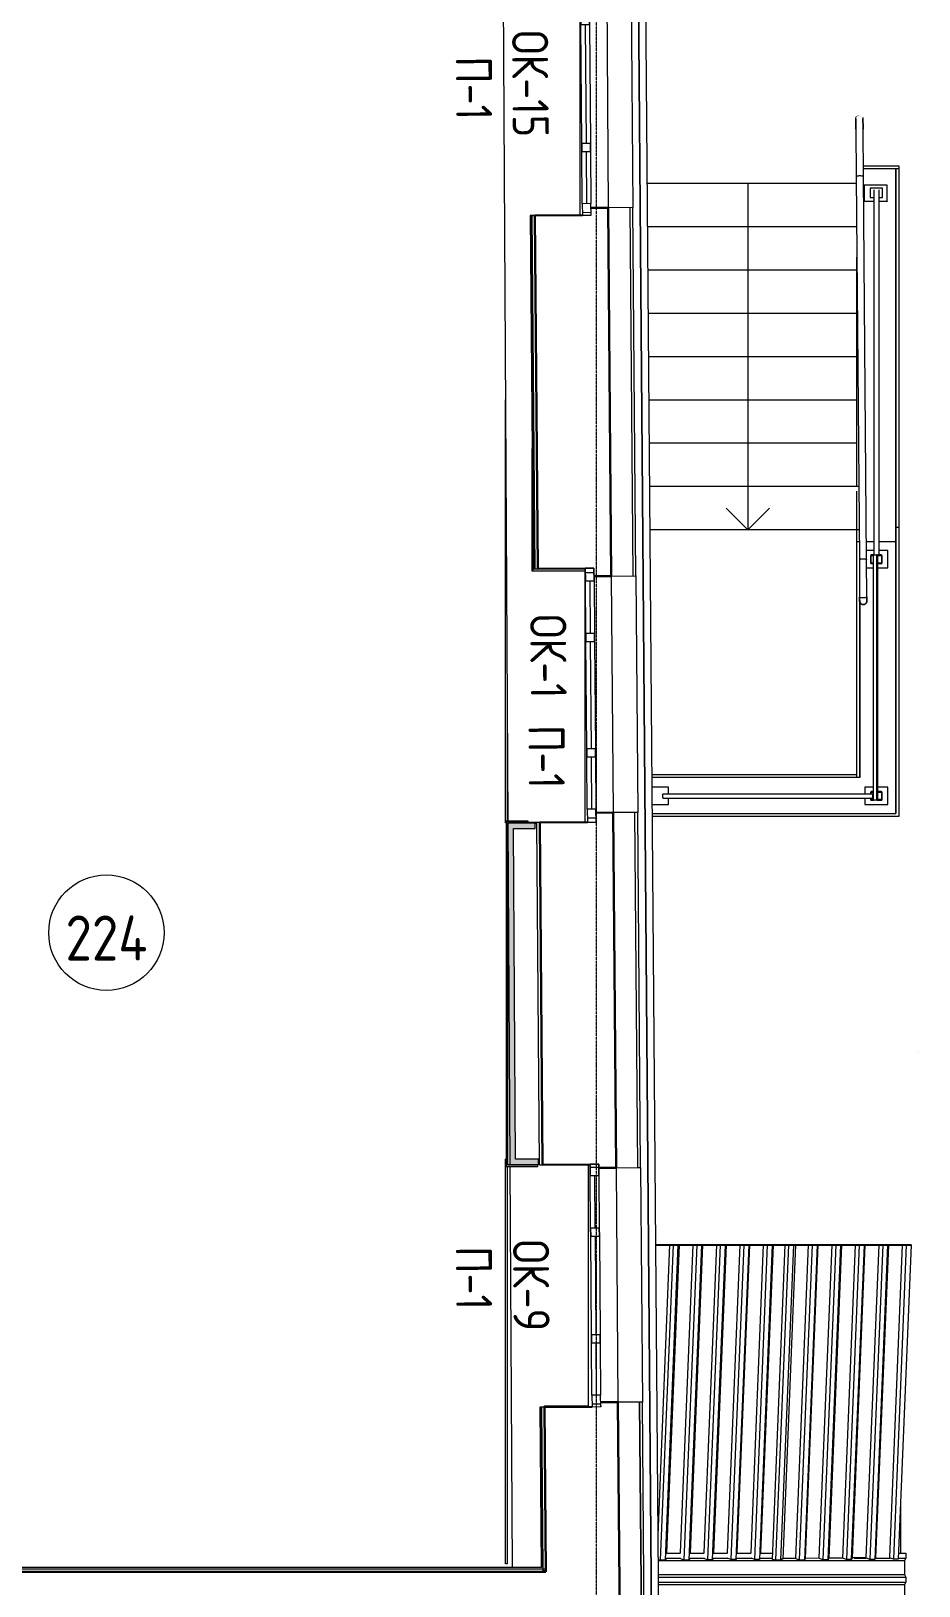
# Model space of a CAD drawing. Header units: millimetres. Extents: x -10178924 to 11692288, y -947381 to 58396.
# Drawn here: x 51432 to 57585, y -156091 to -145315 of the extents above; entities that cross this region are included whole.
import ezdxf

# ---------------------------------------------------------------- set-up
doc = ezdxf.new("R2010")
doc.units = ezdxf.units.MM
doc.linetypes.add('ADSK_Линия сетки', pattern=[25, 20, -2.5, 0, -2.5])
for name, color, linetype, lineweight in [('_ Окна', 7, 'Continuous', 9), ('Аннотация', 7, 'Continuous', 18), ('Лестницы', 7, 'Continuous', 9), ('Марки окон', 7, 'Continuous', 20), ('Обобщенные модели', 7, 'Continuous', 18), ('Ограждение', 7, 'Continuous', 9), ('Окна', 7, 'Continuous', 9), ('Оси', 253, 'Continuous', 9), ('Перекрытие', 7, 'Continuous', 18), ('Стены внутренние', 7, 'Continuous', 18), ('Стены наружные', 7, 'Continuous', 18), ('Стены несущие', 7, 'Continuous', 30), ('Стены отделка', 7, 'Continuous', 30), ('Стены штриховка', 7, 'Continuous', 9), ('Стрелки вверх', 7, 'Continuous', 18), ('ШТРИХОВКА', 252, 'Continuous', 15)]:
    doc.layers.add(name, color=color, linetype=linetype, lineweight=lineweight)
doc.layers.add('PDF _Линии', color=7, linetype='Continuous')
doc.layers.add('Линии', color=7, linetype='Continuous', lineweight=9, true_color=0x00a600)
doc.styles.add('GOST Common', font='GOST_Common.ttf', dxfattribs={"width": 0.9, "height": 350})
doc.styles.add('GOST Common_2', font='GOST_Common.ttf', dxfattribs={"width": 0.9, "height": 250})

# ---------------------------------------------------------------- blocks, each defined once
blk = doc.blocks.new('Roof Cladding - 333x50mm-4469558-План 2-го этажа')
at = {"layer": 'Обобщенные модели'}
for p, q in [((55833, 20694), (55935, 20694)), ((55836, 20729), (55932, 20729)), ((55996, 20694), (56099, 20694)), ((55998, 20729), (56096, 20729)), ((56158, 20694), (56262, 20694)), ((56161, 20729), (56259, 20729)), ((56321, 20694), (56426, 20694)), ((56323, 20729), (56423, 20729)), ((56484, 20694), (56570, 20694)), ((56486, 20729), (56572, 20729)), ((57135, 20694), (57220, 20694)), ((57285, 20694), (57386, 20694)), ((57442, 20694), (57494, 20694)), ((57444, 20729), (57494, 20729)), ((57494, 20694), (57484, 20677)), ((57494, 20729), (57494, 20694)), ((55778, 20677), (57484, 20677)), ((57484, 20677), (57484, 20580)), ((55779, 20580), (57484, 20580)), ((55779, 20563), (57494, 20563)), ((55779, 20528), (57494, 20528)), ((55780, 20511), (57484, 20511)), ((57484, 20580), (57494, 20563)), ((57494, 20528), (57484, 20511)), ((57484, 20511), (57484, 20413)), ((57494, 20563), (57494, 20528)), ((55780, 20413), (57484, 20413)), ((55781, 20396), (57494, 20396)), ((57484, 20413), (57494, 20396)), ((57494, 20396), (57494, 20361)), ((55781, 20361), (57494, 20361)), ((55781, 20344), (57484, 20344)), ((57494, 20361), (57484, 20344)), ((57484, 20344), (57484, 20246)), ((55782, 20246), (57484, 20246)), ((57494, 20229), (55782, 20229)), ((57494, 20194), (55782, 20194)), ((57490, 20174), (55782, 20174)), ((57484, 20246), (57493, 20231)), ((57494, 20194), (57490, 20174)), ((57494, 20229), (57494, 20194))]:
    blk.add_line(p, q, dxfattribs=at)
blk = doc.blocks.new('Ограждение крыльца 1 - Ограждение крыльца 1-1744339-План 2-го этажа')
at = {"layer": 'Ограждение'}
for p, q in [((57152, 30684), (57153, 30685)), ((57162, 30692), (57163, 30692)), ((57175, 30694), (57176, 30694)), ((57187, 30689), (57188, 30689)), ((57148, 30598), (57150, 30268)), ((57200, 30269), (57198, 30599)), ((57150, 30268), (57172, 27615)), ((57222, 27615), (57200, 30269)), ((57365, 30209), (57205, 30209)), ((57205, 30209), (57205, 30099)), ((57332, 30189), (57247, 30189)), ((57247, 30189), (57247, 30124)), ((57275, 27647), (57275, 30177)), ((57307, 30177), (57307, 27647)), ((57332, 30124), (57332, 30189)), ((57365, 30099), (57365, 30209)), ((57205, 30099), (57275, 30099)), ((57205, 30096), (57205, 30099)), ((57275, 30096), (57205, 30096)), ((57247, 30124), (57275, 30124)), ((57307, 30124), (57332, 30124)), ((57307, 30099), (57365, 30099)), ((57365, 30096), (57307, 30096)), ((57365, 30099), (57365, 30096)), ((57172, 27615), (57174, 27355)), ((57172, 27615), (57174, 27355)), ((57275, 27677), (57221, 27677)), ((57224, 27355), (57222, 27615)), ((57224, 27355), (57222, 27615)), ((57250, 27641), (57250, 27592)), ((57254, 27592), (57254, 27641)), ((57267, 27647), (57255, 27647)), ((57255, 27643), (57267, 27643)), ((57267, 27591), (57255, 27591)), ((57267, 27647), (57267, 25947)), ((57272, 27647), (57267, 27647)), ((57272, 27647), (57293, 27647)), ((57297, 27647), (57293, 27647)), ((57293, 25947), (57293, 27647)), ((57297, 27647), (57307, 27647)), ((57297, 27647), (57297, 25947)), ((57297, 27643), (57324, 27643)), ((57324, 27591), (57297, 27591)), ((57369, 27677), (57307, 27677)), ((57324, 27647), (57307, 27647)), ((57326, 27641), (57326, 27592)), ((57330, 27592), (57330, 27641)), ((57369, 27557), (57369, 27677)), ((57222, 27557), (57267, 27557)), ((57255, 27587), (57267, 27587)), ((57297, 27587), (57324, 27587)), ((57297, 27557), (57369, 27557)), ((57174, 27328), (57174, 27328)), ((57224, 27328), (57224, 27328)), ((55849, 26037), (55735, 26037)), ((55810, 25992), (55810, 25988)), ((55810, 25992), (55810, 25988)), ((55810, 25992), (57263, 25992)), ((55810, 25967), (55810, 25988)), ((55810, 25967), (55810, 25988)), ((57263, 25988), (55810, 25988)), ((55849, 25992), (55849, 26037)), ((57267, 26037), (57210, 26037)), ((57210, 26037), (57210, 25992)), ((57250, 26001), (57250, 25992)), ((57254, 25992), (57254, 26001)), ((57267, 26007), (57255, 26007)), ((57255, 26003), (57267, 26003)), ((57263, 25988), (57263, 25992)), ((57263, 25988), (57263, 25967)), ((57369, 26037), (57297, 26037)), ((57324, 26007), (57297, 26007)), ((57297, 26003), (57324, 26003)), ((57326, 26001), (57326, 25952)), ((57330, 25952), (57330, 26001)), ((57369, 25917), (57369, 26037)), ((55736, 25917), (55849, 25917)), ((55810, 25967), (55810, 25962)), ((55810, 25967), (55810, 25962)), ((55810, 25962), (57263, 25962)), ((55849, 25917), (55849, 25962)), ((57210, 25962), (57210, 25917)), ((57210, 25917), (57369, 25917)), ((57250, 25962), (57250, 25952)), ((57254, 25952), (57254, 25962)), ((57267, 25951), (57255, 25951)), ((57255, 25947), (57267, 25947)), ((57263, 25962), (57263, 25967)), ((57267, 25947), (57272, 25947)), ((57293, 25947), (57272, 25947)), ((57293, 25947), (57297, 25947)), ((57324, 25951), (57297, 25951)), ((57297, 25947), (57324, 25947))]:
    blk.add_line(p, q, dxfattribs=at)
at = {"layer": 'Ограждение', "flags": 128}
for points in [[(57147, 30669), (57147, 30670), (57147, 30671), (57147, 30672), (57148, 30673), (57148, 30674), (57148, 30675), (57148, 30676), (57148, 30677), (57149, 30678), (57149, 30679), (57150, 30680)], [(57147, 30640), (57147, 30642), (57147, 30644), (57147, 30646), (57147, 30648), (57147, 30650), (57147, 30652), (57147, 30653), (57147, 30655), (57147, 30656), (57147, 30658), (57147, 30659), (57147, 30661), (57147, 30662), (57147, 30663), (57147, 30664), (57147, 30665), (57147, 30666), (57147, 30667), (57147, 30667), (57147, 30668), (57147, 30668), (57147, 30669), (57147, 30669), (57147, 30669), (57147, 30669)], [(57147, 30669), (57147, 30669), (57147, 30669), (57147, 30668), (57147, 30668), (57147, 30668), (57147, 30667), (57147, 30666), (57147, 30665), (57147, 30664), (57147, 30663), (57147, 30662), (57147, 30661), (57147, 30660), (57147, 30658), (57147, 30657), (57147, 30655), (57147, 30653), (57147, 30651), (57147, 30650), (57147, 30648), (57147, 30645), (57147, 30643), (57147, 30641), (57147, 30639), (57147, 30636), (57148, 30634), (57148, 30632), (57148, 30629), (57148, 30626), (57148, 30624), (57148, 30621), (57148, 30619), (57148, 30616), (57148, 30613), (57148, 30610), (57148, 30607), (57148, 30605), (57148, 30602), (57148, 30599), (57148, 30598)], [(57148, 30598), (57148, 30601), (57148, 30603), (57148, 30606), (57148, 30609), (57148, 30611), (57148, 30614), (57148, 30616), (57148, 30619), (57148, 30621), (57148, 30624), (57148, 30626), (57148, 30628), (57148, 30631), (57148, 30633), (57148, 30635), (57147, 30638), (57147, 30640)], [(57195, 30680), (57195, 30679), (57195, 30678), (57196, 30677), (57196, 30677), (57196, 30676), (57197, 30675), (57197, 30674), (57197, 30673), (57197, 30672), (57197, 30671), (57197, 30670), (57197, 30669)], [(57197, 30669), (57197, 30669), (57197, 30669), (57197, 30669), (57197, 30669), (57197, 30668), (57197, 30668), (57197, 30667), (57197, 30666), (57197, 30665), (57197, 30664), (57197, 30663), (57197, 30662), (57197, 30661), (57197, 30660), (57197, 30658), (57197, 30657), (57197, 30655), (57197, 30654), (57197, 30652), (57197, 30650), (57197, 30648), (57197, 30646), (57197, 30644), (57197, 30642), (57197, 30640), (57198, 30638), (57198, 30636), (57198, 30633), (57198, 30631), (57198, 30629), (57198, 30626), (57198, 30624), (57198, 30621), (57198, 30619), (57198, 30616), (57198, 30614), (57198, 30611), (57198, 30609), (57198, 30606), (57198, 30604), (57198, 30601), (57198, 30599)], [(57198, 30599), (57198, 30601), (57198, 30604), (57198, 30607), (57198, 30610), (57198, 30613), (57198, 30615), (57198, 30618), (57198, 30621), (57198, 30624), (57198, 30626), (57198, 30629), (57198, 30631), (57198, 30634), (57198, 30636), (57198, 30639), (57197, 30641), (57197, 30643), (57197, 30645), (57197, 30647), (57197, 30649), (57197, 30651), (57197, 30653), (57197, 30655), (57197, 30657), (57197, 30658), (57197, 30660), (57197, 30661), (57197, 30662), (57197, 30663), (57197, 30665), (57197, 30666), (57197, 30666), (57197, 30667), (57197, 30668), (57197, 30668), (57197, 30669), (57197, 30669), (57197, 30669), (57197, 30669), (57197, 30669)], [(57174, 27328), (57174, 27328), (57174, 27328), (57174, 27328), (57174, 27328), (57174, 27328), (57174, 27329), (57174, 27329), (57174, 27329), (57174, 27330), (57174, 27330), (57174, 27331), (57174, 27332), (57174, 27332), (57174, 27333), (57174, 27334), (57174, 27335), (57174, 27335), (57174, 27336), (57174, 27337), (57174, 27338), (57174, 27339), (57174, 27340), (57174, 27341), (57174, 27342), (57174, 27344), (57174, 27345), (57174, 27346), (57174, 27347), (57174, 27348), (57174, 27350), (57174, 27351), (57174, 27352), (57174, 27354), (57174, 27355)], [(57174, 27355), (57174, 27353), (57174, 27352), (57174, 27351), (57174, 27349), (57174, 27348), (57174, 27347), (57174, 27346), (57174, 27344), (57174, 27343), (57174, 27342), (57174, 27341), (57174, 27340), (57174, 27339), (57174, 27338), (57174, 27337), (57174, 27336), (57174, 27335), (57174, 27334), (57174, 27334), (57174, 27333), (57174, 27332), (57174, 27331), (57174, 27331), (57174, 27330), (57174, 27330), (57174, 27329), (57174, 27329), (57174, 27329), (57174, 27328), (57174, 27328), (57174, 27328), (57174, 27328), (57174, 27328), (57174, 27328)], [(57189, 27305), (57188, 27306), (57187, 27306), (57186, 27307), (57185, 27307), (57185, 27308), (57184, 27308), (57183, 27309), (57182, 27310), (57181, 27310), (57181, 27311), (57180, 27312), (57180, 27313), (57179, 27313), (57178, 27314), (57178, 27315), (57177, 27316), (57177, 27317), (57176, 27318), (57176, 27319), (57176, 27320), (57175, 27321), (57175, 27322), (57175, 27323), (57175, 27323), (57175, 27324), (57174, 27325), (57174, 27326), (57174, 27327), (57174, 27328)], [(57199, 27303), (57198, 27303), (57197, 27303), (57196, 27303), (57195, 27303), (57195, 27303), (57194, 27304), (57193, 27304), (57192, 27304), (57191, 27304), (57190, 27305), (57189, 27305), (57188, 27306), (57187, 27306), (57186, 27307), (57185, 27307), (57185, 27308), (57184, 27308), (57183, 27309), (57182, 27310), (57181, 27310), (57181, 27311), (57180, 27312), (57180, 27313), (57179, 27313), (57178, 27314), (57178, 27315), (57177, 27316), (57177, 27317), (57176, 27318), (57176, 27319), (57176, 27320), (57175, 27321), (57175, 27322), (57175, 27323), (57175, 27323), (57175, 27324), (57174, 27325), (57174, 27326), (57174, 27327), (57174, 27328)], [(57174, 27328), (57174, 27328), (57174, 27328)], [(57199, 27303), (57198, 27303), (57197, 27303), (57196, 27303), (57195, 27303), (57195, 27303), (57194, 27304), (57193, 27304), (57192, 27304)], [(57224, 27328), (57224, 27327), (57224, 27326), (57224, 27325), (57224, 27324), (57224, 27323), (57224, 27322), (57223, 27321), (57223, 27320), (57223, 27319), (57222, 27318), (57222, 27317), (57222, 27317), (57221, 27316), (57221, 27315), (57220, 27314), (57219, 27313), (57219, 27312), (57218, 27312), (57218, 27311), (57217, 27310), (57216, 27309), (57215, 27309), (57215, 27308), (57214, 27308), (57213, 27307), (57212, 27306), (57211, 27306), (57210, 27306), (57209, 27305), (57209, 27305), (57208, 27304), (57207, 27304), (57206, 27304), (57205, 27304), (57204, 27303), (57203, 27303), (57202, 27303), (57201, 27303), (57200, 27303), (57199, 27303)], [(57208, 27304), (57207, 27304), (57206, 27304), (57205, 27304), (57204, 27303), (57203, 27303), (57202, 27303), (57201, 27303), (57200, 27303), (57199, 27303)], [(57215, 27308), (57214, 27308), (57213, 27307), (57212, 27306), (57211, 27306), (57210, 27306), (57209, 27305)], [(57218, 27311), (57217, 27310), (57216, 27309), (57215, 27309)], [(57221, 27316), (57221, 27315), (57220, 27314), (57219, 27313), (57219, 27312), (57218, 27312)], [(57224, 27328), (57224, 27327), (57224, 27326), (57224, 27325), (57224, 27324), (57224, 27323), (57224, 27322), (57223, 27321), (57223, 27320), (57223, 27319), (57222, 27318), (57222, 27317), (57222, 27317)], [(57224, 27355), (57224, 27354), (57224, 27352), (57224, 27351), (57224, 27350), (57224, 27349), (57224, 27347), (57224, 27346), (57224, 27345), (57224, 27344), (57224, 27343), (57224, 27341), (57224, 27340), (57224, 27339), (57224, 27338), (57224, 27337), (57224, 27336), (57224, 27336), (57224, 27335), (57224, 27334), (57224, 27333), (57224, 27333), (57224, 27332), (57224, 27331), (57224, 27331), (57224, 27330), (57224, 27330), (57224, 27329), (57224, 27329), (57224, 27329), (57224, 27329), (57224, 27328), (57224, 27328), (57224, 27328), (57224, 27328)], [(57224, 27328), (57224, 27328), (57224, 27328), (57224, 27328), (57224, 27329), (57224, 27329), (57224, 27329), (57224, 27329), (57224, 27330), (57224, 27330), (57224, 27331), (57224, 27331), (57224, 27332), (57224, 27333), (57224, 27333), (57224, 27334), (57224, 27335), (57224, 27336), (57224, 27337), (57224, 27338), (57224, 27339), (57224, 27340), (57224, 27341), (57224, 27342), (57224, 27343), (57224, 27344), (57224, 27345), (57224, 27346), (57224, 27348), (57224, 27349), (57224, 27350), (57224, 27351), (57224, 27353), (57224, 27354), (57224, 27355)], [(57224, 27328), (57224, 27328), (57224, 27328)]]:
    blk.add_lwpolyline(points, dxfattribs=at)
at = {"layer": 'Ограждение'}
for centre, radius, start, end in [((57255, 27641), 5.66, 90, 180), ((57255, 27592), 5.66, 180, 270), ((57255, 27641), 1.66, 90, 180), ((57255, 27641), 1.66, 105, 165), ((57255, 27592), 1.66, 180, 270), ((57255, 27592), 1.66, 195, 255), ((57324, 27641), 5.66, 0, 90), ((57324, 27641), 1.66, 0, 90), ((57324, 27641), 1.66, 15, 75), ((57324, 27592), 5.66, 270, 0), ((57324, 27592), 1.66, 270, 0), ((57324, 27592), 1.66, 285, 345), ((57255, 26001), 5.66, 90, 180), ((57255, 26001), 1.66, 90, 180), ((57255, 26001), 1.66, 105, 165), ((57324, 26001), 5.66, 0, 90), ((57324, 26001), 1.66, 0, 90), ((57324, 26001), 1.66, 15, 75), ((57255, 25952), 5.66, 180, 270), ((57255, 25952), 1.66, 180, 270), ((57255, 25952), 1.66, 195, 255), ((57324, 25952), 5.66, 270, 0), ((57324, 25952), 1.66, 270, 0), ((57324, 25952), 1.66, 285, 345)]:
    blk.add_arc(centre, radius, start, end, dxfattribs=at)
for start_param, end_param in [(3.070269, 4.312424), (2.898277, 2.958535), (4.35849, 4.712389), (4.712389, 5.066328), (5.139429, 5.343798), (5.399578, 6.354534), (0.167051, 0.24277)]:
    blk.add_ellipse((57199, 27328), major_axis=(25, 0.2), ratio=0.998881, start_param=start_param, end_param=end_param, dxfattribs=at)
for points, knots in [([(57175, 30274), (57171, 30274), (57165, 30273), (57158, 30272), (57154, 30271), (57151, 30270), (57150, 30269), (57150, 30268)], [-1, -1, -1, -1, -0.8333333, -0.75, -0.6666667, -0.5833333, -0.5, -0.5, -0.5, -0.5]), ([(57200, 30269), (57200, 30269), (57200, 30270), (57197, 30272), (57189, 30273), (57180, 30274), (57175, 30274)], [-0.5, -0.5, -0.5, -0.5, -0.4166667, -0.3333333, -0.1666667, 0, 0, 0, 0]), ([(57197, 27620), (57201, 27620), (57210, 27620), (57218, 27618), (57221, 27617), (57222, 27616), (57222, 27615)], [0, 0, 0, 0, 0.1666667, 0.3333333, 0.4166667, 0.5, 0.5, 0.5, 0.5]), ([(57175, 27334), (57175, 27333), (57174, 27330), (57174, 27323), (57177, 27317), (57179, 27313), (57180, 27312)], [-0.5741032, -0.5741032, -0.5741032, -0.5741032, -0.5555556, -0.4444444, -0.3333333, -0.2866771, -0.2866771, -0.2866771, -0.2866771]), ([(57182, 27310), (57182, 27310), (57185, 27307), (57189, 27305), (57192, 27304), (57193, 27304)], [-0.2517434, -0.2517434, -0.2517434, -0.2517434, -0.2222222, -0.1111111, -0.0839894, -0.0839894, -0.0839894, -0.0839894]), ([(57219, 27313), (57220, 27314), (57222, 27317), (57224, 27324), (57224, 27330), (57224, 27333), (57224, 27334)], [-0.7135267, -0.7135267, -0.7135267, -0.7135267, -0.6666667, -0.5555556, -0.4444444, -0.4258945, -0.4258945, -0.4258945, -0.4258945])]:
    blk.add_open_spline(points, degree=3, knots=knots, dxfattribs=at)
for points in [[(57172, 27615), (57172, 27615), (57173, 27616), (57175, 27617), (57179, 27619), (57184, 27619), (57190, 27620), (57195, 27620), (57197, 27620)], [(57174, 27354), (57174, 27355), (57174, 27355), (57174, 27355)], [(57174, 27355), (57174, 27355), (57174, 27354), (57177, 27353), (57183, 27353), (57190, 27353), (57196, 27352), (57199, 27352)], [(57195, 27303), (57196, 27303), (57198, 27303), (57199, 27303)], [(57199, 27352), (57202, 27353), (57208, 27353), (57216, 27353), (57221, 27354), (57224, 27355), (57224, 27355), (57224, 27356)], [(57199, 27303), (57201, 27303), (57203, 27303), (57204, 27303)], [(57206, 27304), (57207, 27304), (57207, 27304), (57208, 27305)], [(57216, 27309), (57216, 27310), (57217, 27310), (57217, 27311)], [(57224, 27356), (57224, 27355), (57224, 27355), (57224, 27355)]]:
    blk.add_open_spline(points, degree=3, dxfattribs=at)
blk = doc.blocks.new('окно трехпол с фрамугой - 1740 и 1760 -2300_h___нов_ ок1-2165949-План 2-го этажа')
at = {"layer": '_ Окна', "lineweight": 18}
for p, q in [((-880, 75), (-880, 135)), ((-880, 135), (-790, 135)), ((-790, 135), (-790, 75)), ((-430, 75), (-430, 135)), ((-430, 135), (-370, 135)), ((-370, 135), (-370, 75)), ((370, 75), (370, 135)), ((370, 135), (430, 135)), ((430, 135), (430, 75)), ((790, 135), (790, 75)), ((880, 135), (790, 135)), ((880, 75), (880, 135)), ((-790, 75), (-880, 75)), ((-370, 75), (-430, 75)), ((430, 75), (370, 75)), ((790, 75), (880, 75))]:
    blk.add_line(p, q, dxfattribs=at)
at = {"layer": '_ Окна'}
for p, q in [((-850, 75), (-850, 135)), ((850, 75), (850, 135)), ((-790, 105), (-430, 105)), ((-370, 105), (370, 105)), ((430, 105), (790, 105))]:
    blk.add_line(p, q, dxfattribs=at)
at = {"layer": 'Окна'}
for p, q in [((-880, 135), (-880, 75)), ((-790, 135), (-880, 135)), ((-790, 135), (-430, 135)), ((-370, 135), (-430, 135)), ((-370, 135), (370, 135)), ((430, 135), (370, 135)), ((430, 135), (790, 135)), ((880, 135), (790, 135)), ((880, 75), (880, 135)), ((-880, 75), (-790, 75)), ((-430, 75), (-790, 75)), ((-430, 75), (-370, 75)), ((370, 75), (-370, 75)), ((370, 75), (430, 75)), ((790, 75), (430, 75)), ((790, 75), (880, 75))]:
    blk.add_line(p, q, dxfattribs=at)
blk = doc.blocks.new('окно трехпол с фрамугой - 1640-2240_h___нов_-2116676-План 2-го этажа')
at = {"layer": '_ Окна', "lineweight": 18}
for p, q in [((-840, 75), (-840, 135)), ((-840, 135), (-760, 135)), ((-760, 135), (-760, 75)), ((-400, 75), (-400, 135)), ((-400, 135), (-340, 135)), ((-340, 135), (-340, 75)), ((340, 75), (340, 135)), ((340, 135), (400, 135)), ((400, 135), (400, 75)), ((760, 135), (760, 75)), ((840, 135), (760, 135)), ((840, 75), (840, 135)), ((-760, 75), (-840, 75)), ((-340, 75), (-400, 75)), ((400, 75), (340, 75)), ((760, 75), (840, 75))]:
    blk.add_line(p, q, dxfattribs=at)
at = {"layer": '_ Окна'}
for p, q in [((-820, 75), (-820, 135)), ((820, 75), (820, 135)), ((-760, 105), (-400, 105)), ((-340, 105), (340, 105)), ((400, 105), (760, 105))]:
    blk.add_line(p, q, dxfattribs=at)
at = {"layer": 'Окна'}
for p, q in [((-840, 135), (-840, 75)), ((-760, 135), (-840, 135)), ((-760, 135), (-400, 135)), ((-340, 135), (-400, 135)), ((-340, 135), (340, 135)), ((400, 135), (340, 135)), ((400, 135), (760, 135)), ((840, 135), (760, 135)), ((840, 75), (840, 135)), ((-840, 75), (-760, 75)), ((-400, 75), (-760, 75)), ((-400, 75), (-340, 75)), ((340, 75), (-340, 75)), ((340, 75), (400, 75)), ((760, 75), (400, 75)), ((760, 75), (840, 75))]:
    blk.add_line(p, q, dxfattribs=at)
blk = doc.blocks.new('окно трехпол с фрамугой - 1800 и 1820х2300_h___нов_ ок15-2116341-План 2-го этажа')
at = {"layer": '_ Окна', "lineweight": 18}
for p, q in [((-910, 75), (-910, 135)), ((-910, 135), (-830, 135)), ((-830, 135), (-830, 75)), ((-470, 75), (-470, 135)), ((-470, 135), (-410, 135)), ((-410, 135), (-410, 75)), ((410, 75), (410, 135)), ((410, 135), (470, 135)), ((470, 135), (470, 75)), ((830, 135), (830, 75)), ((910, 135), (830, 135)), ((910, 75), (910, 135)), ((-830, 75), (-910, 75)), ((-410, 75), (-470, 75)), ((470, 75), (410, 75)), ((830, 75), (910, 75))]:
    blk.add_line(p, q, dxfattribs=at)
at = {"layer": '_ Окна'}
for p, q in [((-890, 75), (-890, 135)), ((890, 75), (890, 135)), ((-830, 105), (-470, 105)), ((-410, 105), (410, 105)), ((470, 105), (830, 105))]:
    blk.add_line(p, q, dxfattribs=at)
at = {"layer": 'Окна'}
for p, q in [((-910, 135), (-910, 75)), ((-830, 135), (-910, 135)), ((-830, 135), (-470, 135)), ((-410, 135), (-470, 135)), ((-410, 135), (410, 135)), ((470, 135), (410, 135)), ((470, 135), (830, 135)), ((910, 135), (830, 135)), ((910, 75), (910, 135)), ((-910, 75), (-830, 75)), ((-470, 75), (-830, 75)), ((-470, 75), (-410, 75)), ((410, 75), (-410, 75)), ((410, 75), (470, 75)), ((830, 75), (470, 75)), ((830, 75), (910, 75))]:
    blk.add_line(p, q, dxfattribs=at)
blk = doc.blocks.new('2 этаж')
at = {"layer": 'Стены внутренние'}
for points in [[(54750, -99666), (54790, -99666), (54776, -97296), (54736, -97296), (54750, -99663)], [(54925, -97336), (54925, -97296), (54776, -97296), (54776, -97336)], [(54948, -99666), (54948, -99626), (54790, -99626), (54790, -99666)]]:
    blk.add_hatch(color=256, dxfattribs=at).paths.add_polyline_path(points)
at = {"layer": 'PDF _Линии'}
blk.add_line((55761, -100221), (57530, -100221), dxfattribs=at)
at = {"layer": 'Лестницы'}
for p, q in [((57151, -92865), (55701, -92865)), ((57151, -92865), (55701, -92865)), ((57153, -93165), (55703, -93165)), ((57153, -93165), (55703, -93165)), ((57155, -93465), (55706, -93465)), ((57155, -93465), (55706, -93465)), ((57155, -93765), (55708, -93765)), ((57155, -93765), (55708, -93765)), ((57155, -94065), (55711, -94065)), ((57155, -94065), (55711, -94065)), ((57155, -94365), (55713, -94365)), ((57155, -94365), (55713, -94365)), ((57155, -94665), (55716, -94665)), ((57155, -94665), (55716, -94665)), ((57168, -94965), (55718, -94965)), ((57168, -94965), (55718, -94965)), ((57170, -95265), (55720, -95265))]:
    blk.add_line(p, q, dxfattribs=at)
at = {"layer": 'Линии', "color": 7}
blk.add_circle((51954, -98057), 400, dxfattribs=at)
at = {"layer": 'Обобщенные модели'}
for p, q in [((57585, -98887), (57584, -98887)), ((55777, -102233), (55859, -100221)), ((55794, -102406), (55883, -100221)), ((55828, -102406), (55917, -100221)), ((55923, -100221), (55836, -102356)), ((56018, -100221), (55931, -102356)), ((56045, -100221), (55956, -102405)), ((56079, -100221), (55991, -102405)), ((56085, -100221), (55999, -102356)), ((56181, -100221), (56094, -102356)), ((56208, -100221), (56119, -102404)), ((56242, -100221), (56153, -102404)), ((56248, -100221), (56161, -102356)), ((56344, -100221), (56257, -102356)), ((56371, -100221), (56282, -102402)), ((56405, -100221), (56316, -102402)), ((56411, -100221), (56324, -102356)), ((56506, -100221), (56419, -102356)), ((56534, -100221), (56445, -102401)), ((56568, -100221), (56479, -102401)), ((56574, -100221), (56487, -102356)), ((56570, -102402), (56659, -100221)), ((56594, -102406), (56683, -100221)), ((56628, -102406), (56717, -100221)), ((56730, -100221), (56642, -102400)), ((56818, -100221), (56730, -102395)), ((56845, -100221), (56756, -102405)), ((56879, -100221), (56791, -102405)), ((56885, -100221), (56797, -102394)), ((56981, -100221), (56892, -102393)), ((57008, -100221), (56919, -102404)), ((57042, -100221), (56953, -102404)), ((57048, -100221), (56960, -102393)), ((57144, -100221), (57055, -102392)), ((57171, -100221), (57082, -102402)), ((57205, -100221), (57116, -102402)), ((57211, -100221), (57123, -102391)), ((57306, -100221), (57218, -102391)), ((57334, -100221), (57245, -102401)), ((57368, -100221), (57279, -102401)), ((57374, -100221), (57285, -102390)), ((57469, -100221), (57381, -102386)), ((57496, -100221), (57408, -102400)), ((57530, -100221), (57442, -102400)), ((55794, -102406), (55778, -102404)), ((55828, -102406), (55794, -102406)), ((55834, -102395), (55828, -102406)), ((55898, -102395), (55834, -102395)), ((55956, -102405), (55930, -102395)), ((55991, -102405), (55956, -102405)), ((55997, -102394), (55991, -102405)), ((56119, -102404), (56094, -102394)), ((56153, -102404), (56119, -102404)), ((56160, -102393), (56153, -102404)), ((56282, -102402), (56259, -102393)), ((56316, -102402), (56282, -102402)), ((56322, -102393), (56316, -102402)), ((56445, -102401), (56424, -102393)), ((56479, -102401), (56445, -102401)), ((56483, -102393), (56479, -102401)), ((56594, -102406), (56570, -102402)), ((56628, -102406), (56594, -102406)), ((56632, -102400), (56628, -102406)), ((56642, -102400), (56631, -102400)), ((56730, -102395), (56642, -102395)), ((56756, -102405), (56730, -102395)), ((56791, -102405), (56756, -102405)), ((56797, -102394), (56791, -102405)), ((56892, -102393), (56797, -102394)), ((56919, -102404), (56892, -102393)), ((56953, -102404), (56919, -102404)), ((56960, -102393), (56953, -102404)), ((57055, -102392), (56960, -102393)), ((57082, -102402), (57055, -102392)), ((57116, -102402), (57082, -102402)), ((57123, -102391), (57116, -102402)), ((57218, -102391), (57123, -102391)), ((57245, -102401), (57218, -102391)), ((57279, -102401), (57245, -102401)), ((57285, -102390), (57279, -102401)), ((57408, -102400), (57381, -102389)), ((57442, -102400), (57408, -102400))]:
    blk.add_line(p, q, dxfattribs=at)
at = {"layer": 'Оси', "color": 252, "linetype": 'ADSK_Линия сетки'}
blk.add_line((55350, -128115), (55350, -80094), dxfattribs=at)
at = {"layer": 'Перекрытие'}
for p, q in [((55238, -93084), (55238, -91264)), ((54701, -91278), (54736, -97284)), ((54904, -93087), (54923, -93087)), ((54904, -95552), (54904, -94702)), ((55272, -95552), (54904, -95552)), ((55272, -97292), (55272, -95552)), ((54877, -97292), (55272, -97292)), ((54925, -97297), (54937, -97297)), ((54750, -99678), (54766, -102456)), ((54956, -99657), (54948, -99657)), ((55296, -101337), (55296, -99663)), ((54990, -101346), (54990, -101337)), ((54990, -101337), (55296, -101337)), ((57458, -101991), (57458, -102356)), ((54967, -102457), (54968, -102457))]:
    blk.add_line(p, q, dxfattribs=at)
at = {"layer": 'Стены внутренние'}
for p, q in [((55419, -91318), (55432, -93032)), ((57200, -92761), (57425, -92761)), ((57425, -92761), (57425, -97231)), ((54719, -97296), (54719, -94364)), ((57275, -95348), (57221, -95348)), ((57425, -95348), (57307, -95348)), ((55453, -95585), (55466, -97225)), ((57175, -95754), (57175, -95752)), ((57175, -96981), (57175, -95762)), ((54731, -96425), (54731, -97284)), ((54724, -97296), (54719, -97296)), ((54937, -97295), (54937, -97292)), ((54719, -102432), (54719, -99626)), ((54724, -99626), (54719, -99626)), ((54731, -99678), (54731, -102432)), ((55486, -99686), (55499, -101311)), ((54731, -102432), (54719, -102432))]:
    blk.add_line(p, q, dxfattribs=at)
at = {"layer": 'Стены наружные'}
for p, q in [((55629, -90150), (55826, -114464)), ((55734, -103171), (55629, -90150)), ((55679, -90154), (55784, -103171)), ((55589, -91316), (55602, -93031)), ((57200, -92741), (57445, -92741)), ((57425, -97231), (57425, -92761)), ((57425, -92761), (57445, -92761)), ((57445, -92741), (57445, -97251)), ((57155, -94965), (57155, -93374)), ((57155, -96981), (57155, -94996)), ((57445, -95248), (57425, -95248)), ((57171, -95348), (57155, -95348)), ((54911, -95552), (54911, -95535)), ((55623, -95584), (55636, -97224)), ((57175, -95763), (57175, -96981)), ((55734, -96961), (57155, -96961)), ((57175, -96981), (55734, -96981)), ((55736, -97231), (57425, -97231)), ((57445, -97251), (55737, -97251)), ((55656, -99685), (55669, -101310))]:
    blk.add_line(p, q, dxfattribs=at)
at = {"layer": 'Стены несущие'}
for p, q in [((55253, -93084), (54923, -93087)), ((54923, -93087), (54943, -95535)), ((55432, -93032), (55312, -93033)), ((55453, -95585), (55432, -93032)), ((54943, -95535), (55273, -95532)), ((55333, -95586), (55453, -95585)), ((55287, -97292), (54957, -97294)), ((54957, -97294), (54976, -99665)), ((55466, -97225), (55346, -97226)), ((55486, -99686), (55466, -97225)), ((54976, -99665), (55306, -99663)), ((55366, -99687), (55486, -99686)), ((55320, -101343), (54990, -101345)), ((54999, -102488), (54990, -101345)), ((55499, -101311), (55379, -101312)), ((55380, -101343), (55380, -101342)), ((55519, -103715), (55499, -101311)), ((54999, -102488), (49000, -102488))]:
    blk.add_line(p, q, dxfattribs=at)
at = {"layer": 'Стены отделка', "lineweight": 9}
for p, q in [((54923, -93087), (54891, -93087)), ((54891, -93087), (54911, -95535)), ((55602, -93031), (55432, -93032)), ((55623, -95584), (55602, -93031)), ((54911, -95535), (54943, -95535)), ((55453, -95585), (55623, -95584)), ((54724, -97286), (54724, -99676)), ((54877, -97284), (54726, -97284)), ((54736, -97296), (54750, -99666)), ((54736, -99666), (54736, -97296)), ((54736, -97296), (54937, -97296)), ((54877, -97295), (54877, -97284)), ((54957, -97294), (54877, -97295)), ((54925, -97336), (54925, -97296)), ((54956, -99666), (54937, -97295)), ((55636, -97224), (55466, -97225)), ((55656, -99685), (55636, -97224)), ((54790, -99626), (54776, -97336)), ((54776, -97336), (54925, -97336)), ((54726, -99678), (54944, -99678)), ((54948, -99666), (54736, -99666)), ((54948, -99626), (54790, -99626)), ((54944, -99678), (54944, -99666)), ((54948, -99666), (54948, -99626)), ((54956, -99666), (54976, -99665)), ((55486, -99686), (55636, -99685)), ((55636, -99685), (55656, -99685)), ((54990, -101345), (54958, -101346)), ((54958, -101346), (54967, -102456)), ((54970, -101346), (54970, -101347)), ((55649, -101310), (55499, -101311)), ((55669, -101310), (55649, -101310)), ((55684, -103071), (55669, -101310)), ((55000, -102468), (49020, -102468)), ((54967, -102456), (49988, -102456)), ((54979, -102468), (54979, -102478)), ((54979, -102478), (54999, -102478)), ((55000, -102488), (55000, -102468)), ((54999, -102488), (55000, -102488))]:
    blk.add_line(p, q, dxfattribs=at)
at = {"layer": 'Стены штриховка'}
for p, q in [((54893, -93087), (54913, -95535)), ((54903, -93087), (54923, -95535)), ((55582, -93031), (55603, -95584)), ((54726, -97284), (54724, -97284)), ((54724, -97284), (54724, -97286)), ((54724, -97286), (54877, -97286)), ((54726, -99678), (54726, -97284)), ((55636, -99685), (55616, -97224)), ((54724, -99676), (54944, -99676)), ((54724, -99676), (54724, -99678)), ((54724, -99678), (54726, -99678)), ((54960, -101346), (54969, -102458)), ((54970, -101347), (54979, -102468)), ((55649, -101310), (55669, -103714)), ((55669, -103714), (55649, -101310)), ((54969, -102458), (49986, -102458))]:
    blk.add_line(p, q, dxfattribs=at)
at = {"layer": 'Стрелки вверх'}
for p, q in [((56400, -92865), (56400, -93165)), ((56400, -93165), (56400, -93465)), ((56400, -93465), (56400, -93765)), ((56400, -93765), (56400, -94065)), ((56400, -94065), (56400, -94365)), ((56400, -94365), (56400, -94665)), ((56400, -94665), (56400, -94965)), ((56400, -94965), (56400, -95265)), ((56400, -95265), (56250, -95115)), ((56400, -95265), (56550, -95115))]:
    blk.add_line(p, q, dxfattribs=at)
at = {"layer": 'Обобщенные модели'}
blk.add_blockref('Roof Cladding - 333x50mm-4469558-План 2-го этажа', (0, -123086), dxfattribs=at)
at = {"layer": 'Ограждение'}
blk.add_blockref('Ограждение крыльца 1 - Ограждение крыльца 1-1744339-План 2-го этажа', (0, -123086), dxfattribs=at)
at = {"layer": 'Окна', "rotation": 270.4633818725631}
for name, p in [('окно трехпол с фрамугой - 1800 и 1820х2300_h___нов_ ок15-2116341-План 2-го этажа', (55170, -92175)), ('окно трехпол с фрамугой - 1740 и 1760 -2300_h___нов_ ок1-2165949-План 2-го этажа', (55205, -96412)), ('окно трехпол с фрамугой - 1640-2240_h___нов_-2116676-План 2-го этажа', (55238, -100503))]:
    blk.add_blockref(name, p, dxfattribs=at)
at = {"layer": 'Аннотация', "lineweight": 9, "insert": (51954, -98094), "char_height": 312.5, "width": 520.21, "attachment_point": 5, "line_spacing_factor": 1.022766, "style": 'GOST Common'}
blk.add_mtext('224', dxfattribs=at)
at = {"layer": 'Марки окон', "lineweight": 9, "char_height": 250, "attachment_point": 5, "rotation": 270.4634, "line_spacing_factor": 1.022766, "style": 'GOST Common_2'}
for s, insert, width in [('\\pxqc,t1.8,3.6,5.4,7.2,9,10.8,12.6,14.4,16.2,18,19.8,21.6,23.4,25.2,27,28.8,30.6,32.4,34.2,36,37.8,39.6,41.4,43.2,45,46.8,48.6,50.4,52.2,54,55.8,57.6;{ОК-15}', (54892, -92173), 797.4), ('\\pxqc,t1.8,3.6,5.4,7.2,9,10.8,12.6,14.4,16.2,18,19.8,21.6,23.4,25.2,27,28.8,30.6,32.4,34.2,36,37.8,39.6,41.4,43.2,45,46.8,48.6,50.4,52.2,54,55.8,57.6;{П-1}', (54501, -92204), 458.1), ('\\pxqc,t1.8,3.6,5.4,7.2,9,10.8,12.6,14.4,16.2,18,19.8,21.6,23.4,25.2,27,28.8,30.6,32.4,34.2,36,37.8,39.6,41.4,43.2,45,46.8,48.6,50.4,52.2,54,55.8,57.6;{ОК-1}', (55017, -96142), 637.2), ('\\pxqc,t1.8,3.6,5.4,7.2,9,10.8,12.6,14.4,16.2,18,19.8,21.6,23.4,25.2,27,28.8,30.6,32.4,34.2,36,37.8,39.6,41.4,43.2,45,46.8,48.6,50.4,52.2,54,55.8,57.6;{П-1}', (55004, -96838), 458.1), ('\\pxqc,t1.8,3.6,5.4,7.2,9,10.8,12.6,14.4,16.2,18,19.8,21.6,23.4,25.2,27,28.8,30.6,32.4,34.2,36,37.8,39.6,41.4,43.2,45,46.8,48.6,50.4,52.2,54,55.8,57.6;{ОК-9}', (54898, -100502), 684.9), ('\\pxqc,t1.8,3.6,5.4,7.2,9,10.8,12.6,14.4,16.2,18,19.8,21.6,23.4,25.2,27,28.8,30.6,32.4,34.2,36,37.8,39.6,41.4,43.2,45,46.8,48.6,50.4,52.2,54,55.8,57.6;{П-1}', (54501, -100451), 458.1)]:
    blk.add_mtext(s, dxfattribs=dict(at, insert=insert, width=width))

msp = doc.modelspace()

# ---------------------------------------------------------------- block references
at = {"layer": 'ШТРИХОВКА'}
msp.add_blockref('2 этаж', (0, -53506.6), dxfattribs=at)

doc.saveas('drawing.dxf')
